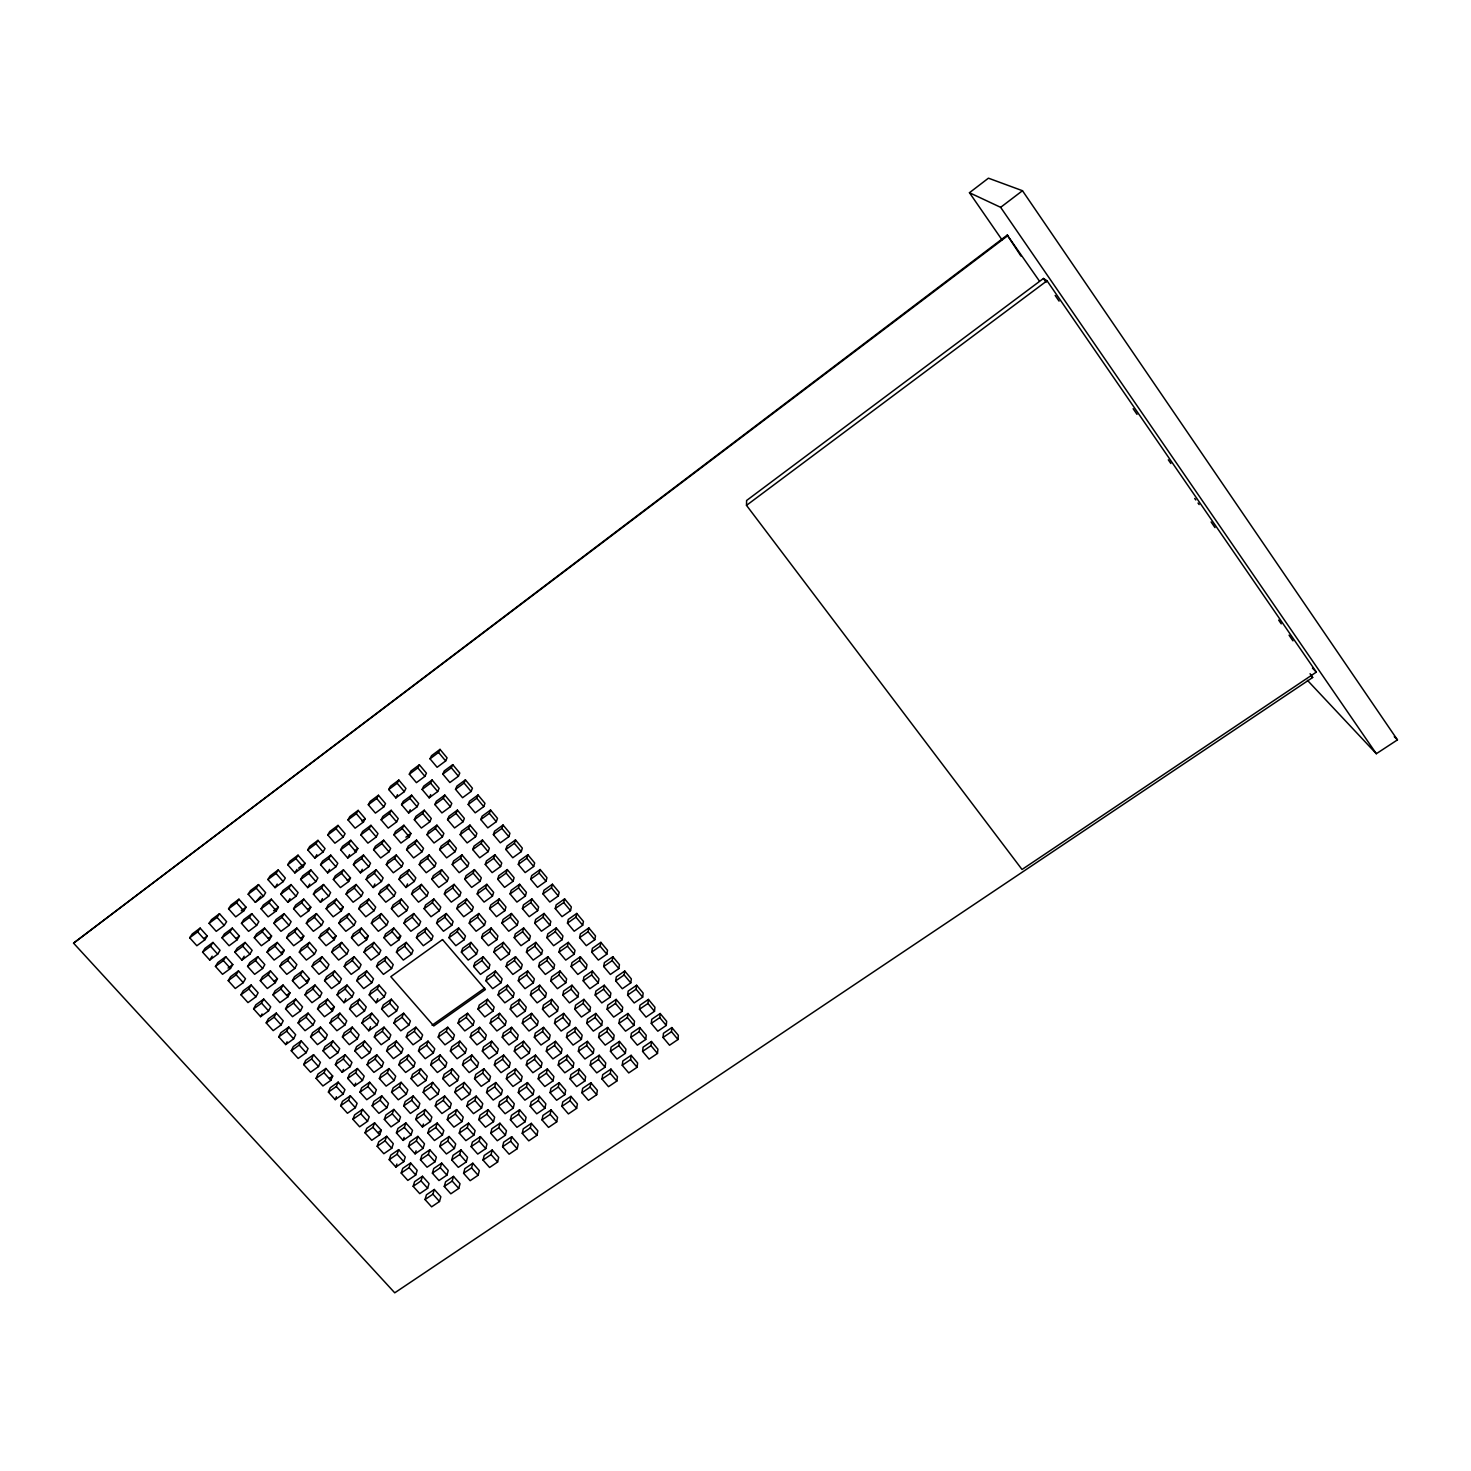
<?xml version="1.0" encoding="UTF-8"?>
<svg xmlns="http://www.w3.org/2000/svg" width="1471" height="1471" viewBox="0 0 1471 1471"><rect width="100%" height="100%" fill="white"/><g stroke="black" fill="none" stroke-linecap="round" stroke-linejoin="round"><path stroke-width="1.5" d="M746.496 505.362L746.606 500.489L1043.472 278.46L1047.039 280.777L1316.343 672.1L1022.032 869.49L746.496 505.362L1047.039 280.777M677.984 1039.501L678.333 1035.308L671.861 1027.567L663.458 1033.286L663.053 1037.46L669.544 1045.237L677.984 1039.501L671.493 1031.723L671.861 1027.567M666.253 1025.434L666.657 1021.315L660.166 1013.519L651.745 1019.293L651.285 1023.411L657.813 1031.208L666.253 1025.434L659.744 1017.619L660.166 1013.519M657.482 1053.42L657.905 1049.191L651.451 1041.486L643.084 1047.187L642.588 1051.397L649.079 1059.12L657.482 1053.42L650.991 1045.679L651.451 1041.486M654.485 1011.313L654.944 1007.249L648.417 999.416L639.995 1005.208L639.48 1009.29L646.026 1017.123L654.485 1011.313L647.939 1003.479L648.417 999.416M645.751 1039.445L646.229 1035.253L639.738 1027.512L631.372 1033.249L630.82 1037.423L637.348 1045.182L645.751 1039.445L639.223 1031.667L639.738 1027.512M637.09 1067.266L637.605 1062.981L631.133 1055.314L622.821 1060.977L622.233 1065.261L628.742 1072.947L637.09 1067.266L630.581 1059.58L631.133 1055.314M642.662 997.136L643.158 993.109L636.612 985.257L628.191 991.086L627.621 995.095L634.185 1002.965L642.662 997.136L636.079 989.248L636.612 985.257M633.946 1025.397L634.497 1021.26L627.97 1013.482L619.604 1019.238L618.997 1023.375L625.543 1031.153L633.946 1025.397L627.4 1017.583L627.97 1013.482M625.34 1053.365L625.91 1049.136L619.42 1041.431L611.09 1047.113L610.447 1051.342L616.993 1059.065L625.34 1053.365L618.813 1045.624L619.42 1041.431M630.765 982.885L631.335 978.914L624.752 971.025L616.312 976.873L615.687 980.844L622.307 988.751L630.765 982.885L624.164 974.96L624.752 971.025M616.827 1081.038L617.434 1076.717L610.943 1069.086L602.687 1074.713L602.007 1079.034L608.516 1086.683L616.827 1081.038L610.318 1073.389L610.943 1069.086M622.104 1011.294L622.711 1007.212L616.147 999.397L607.762 1005.189L607.118 1009.253L613.701 1017.086L622.104 1011.294L615.522 1003.443L616.147 999.397M613.536 1039.39L614.161 1035.216L607.633 1027.475L599.304 1033.194L598.623 1037.368L605.188 1045.127L613.536 1039.39L606.971 1031.612L607.633 1027.475M605.059 1067.21L605.721 1062.926L599.212 1055.259L590.937 1060.922L590.22 1065.188L596.748 1072.874L605.059 1067.21L598.513 1059.506L599.212 1055.259M618.831 968.58L619.438 964.663L612.837 956.72L604.397 962.604L603.717 966.521L610.355 974.464L618.831 968.58L612.193 960.618L612.837 956.72M596.674 1094.737L597.355 1090.36L590.882 1082.766L582.663 1088.356L581.891 1092.732L588.418 1100.345L596.674 1094.737L590.147 1087.106L590.882 1082.766M610.208 997.117L610.87 993.09L604.268 985.239L595.884 991.049L595.185 995.076L601.786 1002.928L610.208 997.117L603.588 989.229L604.268 985.239M601.694 1025.361L602.375 1021.223L595.81 1013.445L587.481 1019.201L586.727 1023.32L593.328 1031.116L601.694 1025.361L595.093 1017.546L595.81 1013.445M593.254 1053.31L593.953 1049.08L587.425 1041.376L579.151 1047.058L578.36 1051.287L584.943 1058.991L593.254 1053.31L586.672 1045.568L587.425 1041.376M584.888 1080.964L585.642 1076.643L579.133 1069.012L570.895 1074.639L570.086 1078.96L576.632 1086.591L584.888 1080.964L578.342 1073.315L579.133 1069.012M606.843 954.183L607.505 950.321L600.867 942.359L592.427 948.28L591.691 952.123L598.348 960.103L606.843 954.183L600.168 946.202L600.867 942.359M576.632 1108.343L577.404 1103.912L570.913 1096.355L562.749 1101.926L561.904 1106.357L568.413 1113.915L576.632 1108.343L570.104 1100.768L570.913 1096.355M598.256 982.867L598.954 978.895L592.353 971.007L583.95 976.854L583.196 980.826L589.834 988.733L598.256 982.867L591.618 974.96L592.353 971.007M589.779 1011.257L590.515 1007.175L583.913 999.361L575.584 1005.153L574.775 1009.216L581.413 1017.049L589.779 1011.257L583.16 1003.406L583.913 999.361M581.376 1039.335L582.148 1035.161L575.584 1027.42L567.291 1033.157L566.464 1037.312L573.065 1045.072L581.376 1039.335L574.775 1031.576L575.584 1027.42M573.065 1067.137L573.874 1062.853L567.328 1055.203L559.09 1060.848L558.226 1065.133L564.809 1072.8L573.065 1067.137L566.5 1059.451L567.328 1055.203M594.78 939.748L595.498 935.942L588.841 927.925L580.383 933.883L579.592 937.671L586.304 945.688L594.78 939.748L588.087 931.713L588.841 927.925M564.846 1094.645L565.673 1090.268L559.164 1082.674L550.981 1088.283L550.08 1092.659L556.626 1100.253L564.846 1094.645L558.3 1087.032L559.164 1082.674M556.7 1121.877L557.564 1117.408L551.073 1109.888L542.946 1115.423L542.008 1119.891L548.536 1127.411L556.7 1121.877L550.172 1114.338L551.073 1109.888M586.249 968.562L587.003 964.645L580.365 956.72L571.962 962.604L571.134 966.502L577.827 974.446L586.249 968.562L579.574 960.6L580.365 956.72M577.809 997.081L578.599 993.072L571.98 985.221L563.632 991.031L562.786 995.04L569.442 1002.909L577.809 997.081L571.153 989.211L571.98 985.221M569.461 1025.305L570.288 1021.187L563.687 1013.409L555.394 1019.164L554.512 1023.283L561.131 1031.061L569.461 1025.305L562.823 1017.509L563.687 1013.409M561.187 1053.236L562.051 1049.007L555.468 1041.321L547.23 1047.003L546.311 1051.232L552.912 1058.936L561.187 1053.236L554.585 1045.513L555.468 1041.321M553.004 1080.891L553.887 1076.57L547.341 1068.939L539.158 1074.565L538.202 1078.887L544.785 1086.517L553.004 1080.891L546.421 1073.242L547.341 1068.939M582.681 925.222L583.454 921.471L576.761 913.436L568.302 919.412L567.457 923.144L574.186 931.217L582.681 925.222L575.933 917.15L576.761 913.436M544.914 1108.251L545.833 1103.82L539.305 1096.281L531.16 1101.853L530.185 1106.266L536.75 1113.823L544.914 1108.251L538.349 1100.676L539.305 1096.281M574.186 954.183L574.996 950.34L568.321 942.378L559.918 948.28L559.035 952.123L565.747 960.103L574.186 954.183L567.475 946.202L568.321 942.378M536.897 1135.336L537.834 1130.813L531.325 1123.348L523.253 1128.845L522.242 1133.35L528.769 1140.852L536.897 1135.336L530.351 1127.834L531.325 1123.348M565.783 982.849L566.629 978.877L559.991 971.007L551.643 976.854L550.724 980.808L557.417 988.696L565.783 982.849L559.109 974.942L559.991 971.007M557.472 1011.221L558.355 1007.139L551.735 999.342L543.443 1005.116L542.486 1009.18L549.161 1016.994L557.472 1011.221L550.816 1003.387L551.735 999.342M549.253 1039.28L550.172 1035.106L543.553 1027.383L535.315 1033.102L534.341 1037.257L540.979 1045.017L549.253 1039.28L542.615 1031.52L543.553 1027.383M541.107 1067.063L542.064 1062.798L535.481 1055.13L527.28 1060.793L526.287 1065.059L532.888 1072.727L541.107 1067.063L534.506 1059.377L535.481 1055.13M533.054 1094.571L534.028 1090.195L527.464 1082.601L519.337 1088.209L518.307 1092.567L524.89 1100.161L533.054 1094.571L526.471 1086.959L527.464 1082.601M525.092 1121.785L526.085 1117.316L519.557 1109.796L511.467 1115.331L510.4 1119.799L516.965 1127.319L525.092 1121.785L518.528 1114.246L519.557 1109.796M570.509 910.641L571.336 906.945L564.607 898.873L556.148 904.886L555.247 908.563L562.014 916.654L570.509 910.641L563.742 902.532L564.607 898.873M517.185 1148.722L518.215 1144.162L511.706 1136.715L503.67 1142.195L502.586 1146.755L509.113 1154.202L517.185 1148.722L510.658 1141.257L511.706 1136.715M562.069 939.748L562.933 935.942L556.222 927.944L547.819 933.883L546.881 937.689L553.629 945.706L562.069 939.748L555.321 931.713L556.222 927.944M553.721 968.562L554.622 964.645L547.929 956.72L539.581 962.604L538.607 966.502L545.336 974.427L553.721 968.562L546.991 960.6L547.929 956.72M545.447 997.062L546.385 993.035L539.728 985.202L531.417 991.013L530.424 995.021L537.117 1002.873L545.447 997.062L538.754 989.192L539.728 985.202M537.264 1025.269L538.239 1021.15L531.601 1013.372L523.345 1019.127L522.315 1023.246L528.99 1031.024L537.264 1025.269L530.59 1017.472L531.601 1013.372M529.174 1053.181L530.167 1048.952L523.547 1041.266L515.365 1046.947L514.298 1051.177L520.936 1058.881L529.174 1053.181L522.518 1045.458L523.547 1041.266M513.232 1108.159L514.28 1103.746L507.716 1096.189L499.625 1101.761L498.504 1106.174L505.105 1113.731L513.232 1108.159L506.631 1100.584L507.716 1096.189M521.157 1080.817L522.187 1076.496L515.586 1068.865L507.458 1074.492L506.355 1078.813L512.974 1086.444L521.157 1080.817L514.537 1073.168L515.586 1068.865M505.38 1135.226L506.465 1130.721L499.919 1123.237L491.884 1128.753L490.726 1133.258L497.308 1140.742L505.38 1135.226L498.798 1127.724L499.919 1123.237M497.603 1162.016L498.706 1157.42L492.197 1150.009L484.198 1155.452L483.021 1160.067L489.586 1167.478L497.603 1162.016L491.057 1154.588L492.197 1150.009M558.281 895.986L559.182 892.345L552.416 884.236L543.957 890.286L542.983 893.908L549.786 902.036L558.281 895.986L551.496 887.84L552.416 884.236M549.897 925.241L550.816 921.49L544.068 913.454L535.665 919.43L534.672 923.163L541.438 931.217L549.897 925.241L543.112 917.169L544.068 913.454M541.585 954.183L542.542 950.34L535.83 942.378L527.464 948.28L526.434 952.123L533.182 960.103L541.585 954.183L534.837 946.202L535.83 942.378M525.221 1011.184L526.25 1007.12L519.576 999.305L511.32 1005.098L510.235 1009.143L516.946 1016.957L525.221 1011.184L518.528 1003.351L519.576 999.305M533.348 982.83L534.341 978.877L527.666 970.989L519.355 976.836L518.307 980.789L525.018 988.677L533.348 982.83L526.636 974.924L527.666 970.989M509.205 1066.99L510.272 1062.724L503.67 1055.075L495.525 1060.72L494.366 1064.986L501.023 1072.653L509.205 1066.99L502.549 1059.322L503.67 1055.075M517.167 1039.225L518.215 1035.069L511.577 1027.328L503.376 1033.047L502.255 1037.22L508.929 1044.962L517.167 1039.225L510.492 1031.484L511.577 1027.328M493.502 1121.674L494.642 1117.206L488.078 1109.704L480.024 1115.239L478.829 1119.688L485.43 1127.209L493.502 1121.674L486.901 1114.154L488.078 1109.704M501.317 1094.479L502.42 1090.103L495.819 1082.527L487.728 1088.117L486.552 1092.493L493.19 1100.069L501.317 1094.479L494.679 1086.867L495.819 1082.527M478.13 1175.255L479.307 1170.603L472.798 1163.23L464.854 1168.654L463.586 1173.306L470.15 1180.68L478.13 1175.255L471.566 1167.864L472.798 1163.23M485.779 1148.594L486.938 1144.052L480.392 1136.605L472.393 1142.084L471.161 1146.626L477.744 1154.073L485.779 1148.594L479.197 1141.147L480.392 1136.605M529.395 939.767L530.406 935.961L523.658 927.962L515.31 933.901L514.225 937.689L520.991 945.706L529.395 939.767L522.61 931.731L523.658 927.962M537.65 910.659L538.643 906.982L531.877 898.91L523.455 904.904L522.407 908.582L529.211 916.672L537.65 910.659L530.847 902.569L531.877 898.91M545.998 881.258L546.955 877.691L540.17 869.526L531.693 875.613L530.682 879.18L537.503 887.344L545.998 881.258L539.177 873.075L540.17 869.526M505.105 1025.213L506.226 1021.095L499.552 1013.335L491.351 1019.09L490.174 1023.191L496.885 1030.969L505.105 1025.213L498.412 1017.436L499.552 1013.335M513.122 997.025L514.206 993.017L507.495 985.184L499.239 990.994L498.099 994.984L504.829 1002.836L513.122 997.025L506.392 989.156L507.495 985.184M521.212 968.543L522.26 964.627L515.53 956.72L507.238 962.586L506.116 966.502L512.864 974.427L521.212 968.543L514.464 960.6L515.53 956.72M466.289 1161.906L467.539 1157.291L460.975 1149.899L453.031 1155.342L451.726 1159.939L458.308 1167.349L466.289 1161.906L459.706 1154.478L460.975 1149.899M473.883 1135.116L475.115 1130.611L468.532 1123.145L460.533 1128.643L459.246 1133.148L465.866 1140.632L473.883 1135.116L467.282 1127.632L468.532 1123.145M481.569 1108.068L482.764 1103.655L476.163 1096.116L468.127 1101.669L466.859 1106.082L473.497 1113.639L481.569 1108.068L474.949 1100.492L476.163 1096.116M489.347 1080.744L490.505 1076.423L483.885 1068.81L475.777 1074.418L474.545 1078.739L481.219 1086.352L489.347 1080.744L482.69 1073.095L483.885 1068.81M497.18 1053.126L498.32 1048.897L491.682 1041.211L483.518 1046.892L482.323 1051.103L488.997 1058.807L497.18 1053.126L490.505 1045.403L491.682 1041.211M458.75 1188.421L460.018 1183.714L453.491 1176.395L445.603 1181.783L444.26 1186.453L450.825 1193.808L458.75 1188.421L452.204 1181.066L453.491 1176.395M446.908 1175.127L448.232 1170.475L441.668 1163.12L433.761 1168.526L432.382 1173.178L438.965 1180.533L446.908 1175.127L440.325 1167.735L441.668 1163.12M439.498 1201.494L440.84 1196.75L434.313 1189.469L426.443 1194.82L425.045 1199.545L431.61 1206.845L439.498 1201.494L432.934 1194.176L434.313 1189.469M533.66 866.474L534.672 862.962L527.85 854.761L519.373 860.866L518.307 864.378L525.165 872.579L533.66 866.474L526.802 858.255L527.85 854.761M509.003 954.183L510.124 950.34L503.358 942.378L495.047 948.28L493.888 952.123L500.673 960.103L509.003 954.183L502.236 946.202L503.358 942.378M517.148 925.259L518.215 921.508L511.448 913.491L503.082 919.449L501.942 923.181L508.745 931.235L517.148 925.259L510.327 917.205L511.448 913.491M525.368 896.023L526.397 892.382L519.594 884.273L511.191 890.323L510.069 893.945L516.909 902.072L525.368 896.023L518.528 887.877L519.594 884.273M477.321 1066.935L478.535 1062.669L471.878 1055.02L463.788 1060.665L462.501 1064.93L469.175 1072.58L477.321 1066.935L470.628 1059.249L471.878 1055.02M485.117 1039.188L486.313 1035.014L479.638 1027.291L471.474 1033.01L470.224 1037.165L476.935 1044.906L485.117 1039.188L478.406 1031.428L479.638 1027.291M493.006 1011.147L494.164 1007.083L487.453 999.287L479.252 1005.061L478.02 1009.106L484.768 1016.921L493.006 1011.147L486.257 1003.314L487.453 999.287M500.967 982.812L502.107 978.859L495.378 970.989L487.122 976.818L485.908 980.771L492.675 988.659L500.967 982.812L494.201 974.905L495.378 970.989M454.392 1148.483L455.697 1143.923L449.115 1136.495L441.153 1141.974L439.792 1146.516L446.412 1153.963L454.392 1148.483L447.772 1141.036L449.115 1136.495M461.949 1121.582L463.236 1117.114L456.635 1109.612L448.618 1115.147L447.276 1119.596L453.914 1127.117L461.949 1121.582L455.33 1114.043L456.635 1109.612M469.598 1094.387L470.849 1090.029L464.211 1082.454L456.157 1088.044L454.852 1092.401L461.508 1099.995L469.598 1094.387L462.942 1086.793L464.211 1082.454M427.638 1188.274L429.036 1183.585L422.471 1176.267L414.62 1181.636L413.149 1186.325L419.75 1193.661L427.638 1188.274L421.037 1180.919L422.471 1176.267M449.961 1107.976L451.303 1103.563L444.665 1096.024L436.648 1101.577L435.269 1105.99L441.925 1113.529L449.961 1107.976L443.304 1100.418L444.665 1096.024M442.44 1135.005L443.801 1130.5L437.2 1123.035L429.238 1128.533L427.822 1133.038L434.46 1140.521L442.44 1135.005L435.802 1127.522L437.2 1123.035M435.011 1161.777L436.391 1157.181L429.789 1149.789L421.883 1155.231L420.449 1159.81L427.068 1167.22L435.011 1161.777L428.392 1154.367L429.789 1149.789M473 1025.177L474.25 1021.058L467.539 1013.298L459.375 1019.054L458.069 1023.154L464.799 1030.932L473 1025.177L466.252 1017.399L467.539 1013.298M465.241 1053.071L466.509 1048.841L459.835 1041.155L451.726 1046.837L450.383 1051.048L457.095 1058.752L465.241 1053.071L458.529 1045.348L459.835 1041.155M457.573 1080.652L458.878 1076.349L452.204 1068.737L444.15 1074.345L442.789 1078.666L449.482 1086.278L457.573 1080.652L450.88 1073.021L452.204 1068.737M488.758 968.543L489.935 964.627L483.187 956.72L474.931 962.586L473.662 966.484L480.465 974.409L488.758 968.543L481.955 960.6L483.187 956.72M504.847 910.696L505.969 907L499.165 898.928L490.799 904.941L489.586 908.618L496.444 916.69L504.847 910.696L498.007 902.587L499.165 898.928M496.757 939.767L497.915 935.961L491.13 927.98L482.819 933.92L481.587 937.707L488.409 945.706L496.757 939.767L489.935 931.75L491.13 927.98M513.011 881.313L514.115 877.727L507.274 869.582L498.853 875.65L497.694 879.217L504.553 887.381L513.011 881.313L506.153 873.13L507.274 869.582M521.267 851.617L522.334 848.16L515.475 839.923L506.999 846.064L505.859 849.503L512.754 857.758L521.267 851.617L514.372 843.343L515.475 839.923M415.723 1174.998L417.176 1170.346L410.593 1162.991L402.723 1168.397L401.197 1173.049L407.835 1180.404L415.723 1174.998L409.103 1167.606L410.593 1162.991M430.451 1121.472L431.867 1117.022L425.211 1109.52L417.249 1115.055L415.778 1119.505L422.453 1127.007L430.451 1121.472L423.777 1113.952L425.211 1109.52M423.041 1148.373L424.494 1143.813L417.874 1136.384L409.949 1141.864L408.46 1146.405L415.098 1153.852L423.041 1148.373L416.403 1140.926L417.874 1136.384M437.917 1094.314L439.314 1089.956L432.639 1082.38L424.641 1087.97L423.188 1092.328L429.881 1099.903L437.917 1094.314L431.224 1086.72L432.639 1082.38M453.105 1039.133L454.447 1034.959L447.736 1027.254L439.608 1032.955L438.211 1037.11L444.959 1044.851L453.105 1039.133L446.357 1031.392L447.736 1027.254M445.474 1066.861L446.835 1062.595L440.142 1054.946L432.088 1060.609L430.654 1064.857L437.383 1072.506L445.474 1066.861L438.763 1059.194L440.142 1054.946M415.098 1153.852L416.091 1150.8M422.453 1127.007L423.427 1124.028M476.475 954.183L477.726 950.34L470.941 942.396L462.685 948.28L461.361 952.123L468.183 960.085L476.475 954.183L469.654 946.202L470.941 942.396M484.437 925.277L485.651 921.526L478.847 913.509L470.518 919.467L469.231 923.2L476.089 931.253L484.437 925.277L477.597 917.224L478.847 913.509M492.472 896.06L493.668 892.419L486.827 884.328L478.461 890.36L477.192 893.982L484.069 902.091L492.472 896.06L485.614 887.914L486.827 884.328M411.034 1134.913L412.524 1130.408L405.886 1122.943L397.961 1128.441L396.416 1132.927L403.091 1140.411L411.034 1134.913L404.36 1127.411L405.886 1122.943M500.6 866.529L501.758 863.017L494.9 854.816L486.478 860.921L485.246 864.433L492.141 872.634L500.6 866.529L493.704 858.31L494.9 854.816M403.753 1161.649L405.279 1157.052L398.659 1149.678L390.79 1155.103L389.208 1159.7L395.864 1167.091L403.753 1161.649L397.115 1154.239L398.659 1149.678M418.389 1107.884L419.86 1103.471L413.186 1095.95L405.224 1101.503L403.698 1105.898L410.409 1113.437L418.389 1107.884L411.696 1100.326L413.186 1095.95M508.819 836.686L509.941 833.285L503.045 825.01L494.569 831.189L493.373 834.572L500.305 842.846L508.819 836.686L501.887 828.375L503.045 825.01M425.836 1080.578L427.27 1076.276L420.577 1068.663L412.56 1074.29L411.053 1078.592L417.782 1086.205L425.836 1080.578L419.106 1072.947L420.577 1068.663M433.338 1052.997L434.754 1048.786L428.024 1041.119L419.971 1046.782L418.481 1050.993L425.248 1058.679L433.338 1052.997L426.59 1045.293L428.024 1041.119M395.864 1167.091L396.894 1164.021M403.091 1140.411L404.102 1137.396M391.746 1148.263L393.309 1143.703L386.671 1136.292L378.783 1141.753L377.164 1146.295L383.839 1153.724L391.746 1148.263L385.053 1140.816L386.671 1136.292M464.156 939.767L465.461 935.979L458.639 927.999L450.365 933.92L449.004 937.707L455.845 945.706L464.156 939.767L457.297 931.75L458.639 927.999M398.972 1121.38L400.517 1116.93L393.842 1109.428L385.935 1114.963L384.317 1119.394L391.029 1126.915L398.972 1121.38L392.279 1113.86L393.842 1109.428M472.062 910.714L473.349 907.037L466.491 898.965L458.18 904.959L456.819 908.637L463.714 916.727L472.062 910.714L465.185 902.624L466.491 898.965M406.29 1094.222L407.816 1089.864L401.105 1082.307L393.143 1087.878L391.562 1092.236L398.292 1099.812L406.29 1094.222L399.56 1086.628L401.105 1082.307M413.682 1066.788L415.171 1062.54L408.442 1054.891L400.425 1060.536L398.862 1064.783L405.628 1072.451L413.682 1066.788L406.915 1059.12L408.442 1054.891M480.061 881.35L481.311 877.782L474.434 869.637L466.05 875.705L464.744 879.272L471.639 887.418L480.061 881.35L473.147 873.167L474.434 869.637M488.133 851.672L489.365 848.215L482.451 839.996L474.03 846.119L472.743 849.576L479.675 857.814L488.133 851.672L481.201 843.416L482.451 839.996M421.147 1039.078L422.618 1034.922L415.852 1027.199L407.798 1032.918L406.253 1037.055L413.038 1044.796L421.147 1039.078L414.362 1031.336L415.852 1027.199M496.297 821.682L497.492 818.336L490.56 810.025L482.083 816.24L480.815 819.568L487.784 827.879L496.297 821.682L489.347 813.334L490.56 810.025M379.665 1134.803L381.302 1130.298L374.609 1122.851L366.739 1128.331L365.047 1132.835L371.758 1140.301L379.665 1134.803L372.954 1127.319L374.609 1122.851M386.855 1107.792L388.473 1103.379L381.761 1095.858L373.836 1101.411L372.163 1105.806L378.911 1113.345L386.855 1107.792L380.125 1100.234L381.761 1095.858M394.136 1080.505L395.699 1076.202L388.969 1068.59L381.007 1074.216L379.353 1078.519L386.119 1086.131L394.136 1080.505L387.369 1072.874L388.969 1068.59M451.781 925.296L453.142 921.545L446.283 913.528L438.009 919.485L436.574 923.218L443.47 931.253L451.781 925.296L444.886 917.242L446.283 913.528M401.473 1052.942L403.017 1048.731L396.269 1041.063L388.252 1046.727L386.616 1050.938L393.419 1058.624L401.473 1052.942L394.688 1045.237L396.269 1041.063M459.632 896.096L460.975 892.456L454.098 884.365L445.768 890.396L444.352 894.019L451.266 902.128L459.632 896.096L452.719 887.951L454.098 884.365M408.883 1025.085L410.409 1020.984L403.624 1013.225L395.552 1018.962L393.971 1023.062L400.774 1030.84L408.883 1025.085L402.079 1017.307L403.624 1013.225M467.576 866.584L468.9 863.072L461.986 854.89L453.601 860.976L452.222 864.488L459.173 872.689L467.576 866.584L460.644 858.365L461.986 854.89M367.548 1121.288L369.221 1116.82L362.51 1109.336L354.64 1114.853L352.893 1119.302L359.641 1126.804L367.548 1121.288L360.8 1113.768L362.51 1109.336M475.611 836.742L476.898 833.358L469.966 825.084L461.526 831.262L460.166 834.645L467.134 842.92L475.611 836.742L468.642 828.449L469.966 825.084M483.738 806.604L484.97 803.331L478.02 794.984L469.525 801.217L468.201 804.472L475.207 812.838L483.738 806.604L476.733 798.22L478.02 794.984M374.7 1094.148L376.355 1089.79L369.607 1082.233L361.682 1087.805L359.972 1092.162L366.739 1099.72L374.7 1094.148L367.934 1086.554L369.607 1082.233M431.591 939.785L433.044 935.979L426.185 928.017L417.966 933.938L416.44 937.726L423.335 945.706L431.591 939.785L424.714 931.768L426.185 928.017M381.908 1066.732L383.545 1062.467L376.778 1054.836L368.816 1060.481L367.106 1064.728L373.91 1072.377L381.908 1066.732L375.123 1059.065L376.778 1054.836M389.208 1039.022L390.808 1034.867L384.023 1027.163L376.006 1032.863L374.333 1037.018L381.154 1044.741L389.208 1039.022L382.386 1031.281L384.023 1027.163M439.333 910.751L440.767 907.055L433.871 899.002L425.597 904.996L424.108 908.673L431.021 916.746L439.333 910.751L432.419 902.661L433.871 899.002M396.582 1011.037L398.163 1006.973L391.341 999.195L383.269 1004.969L381.614 1009.014L388.473 1016.81L396.582 1011.037L389.723 1003.222L391.341 999.195M447.147 881.405L448.545 877.819L441.631 869.692L433.301 875.741L431.83 879.309L438.781 887.454L447.147 881.405L440.197 873.222L441.631 869.692M355.357 1107.7L357.104 1103.305L350.355 1095.766L342.486 1101.319L340.684 1105.714L347.45 1113.253L355.357 1107.7L348.59 1100.143L350.355 1095.766M455.054 851.727L456.415 848.289L449.482 840.07L441.098 846.193L439.645 849.631L446.632 857.869L455.054 851.727L448.067 843.49L449.482 840.07M362.473 1080.431L364.183 1076.128L357.416 1068.534L349.491 1074.143L347.708 1078.445L354.511 1086.039L362.473 1080.431L355.669 1072.8L357.416 1068.534M411.549 954.183L413.075 950.34L406.217 942.396L398.034 948.299L396.435 952.142L403.33 960.085L411.549 954.183L404.654 946.221L406.217 942.396M369.644 1052.887L371.336 1048.676L364.532 1041.008L356.552 1046.672L354.805 1050.882L361.627 1058.55L369.644 1052.887L362.822 1045.182L364.532 1041.008M463.034 821.756L464.376 818.428L457.407 810.116L448.968 816.313L447.552 819.641L454.557 827.952L463.034 821.756L456.028 813.426L457.407 810.116M419.143 925.314L420.669 921.563L413.774 913.546L405.536 919.522L403.955 923.236L410.887 931.272L419.143 925.314L412.229 917.26L413.774 913.546M354.511 1086.039L355.669 1083.152M376.889 1025.048L378.562 1020.948L371.74 1013.188L363.705 1018.925L361.976 1023.025L368.816 1030.785L376.889 1025.048L370.03 1017.27L371.74 1013.188M471.088 791.453L472.412 788.235L465.406 779.851L456.911 786.121L455.532 789.32L462.556 797.723L471.088 791.453L464.064 783.032L465.406 779.851M426.829 896.133L428.318 892.492L421.405 884.402L413.112 890.433L411.567 894.037L418.518 902.164L426.829 896.133L419.879 888.006L421.405 884.402M343.129 1094.056L344.931 1089.698L338.146 1082.141L330.276 1087.731L328.401 1092.07L335.204 1099.646L343.129 1094.056L336.326 1086.481L338.146 1082.141M368.816 1030.785L370.527 1026.648M384.207 996.933L385.862 992.925L379.003 985.092L370.931 990.902L369.221 994.892L376.098 1002.726L384.207 996.933L377.33 989.082L379.003 985.092M350.19 1066.659L351.955 1062.393L345.152 1054.781L337.227 1060.407L335.388 1064.655L342.21 1072.304L350.19 1066.659L343.35 1059.01L345.152 1054.781M391.599 968.506L393.235 964.608L386.358 956.702L378.231 962.567L376.539 966.465L383.435 974.372L391.599 968.506L384.703 960.581L386.358 956.702M434.607 866.64L436.06 863.128L429.109 854.945L420.78 861.031L419.253 864.543L426.222 872.726L434.607 866.64L427.62 858.42L429.109 854.945M335.204 1099.646L336.436 1096.722M376.098 1002.726L377.771 998.699M342.21 1072.304L343.423 1069.454M357.306 1038.967L359.053 1034.812L352.231 1027.107L344.251 1032.807L342.43 1036.963L349.289 1044.686L357.306 1038.967L350.447 1031.245L352.231 1027.107M399.082 939.785L400.682 935.997L393.787 928.017L385.604 933.956L383.931 937.726L390.863 945.724L399.082 939.785L392.15 931.787L393.787 928.017M442.44 836.815L443.874 833.432L436.905 825.176L428.521 831.336L427.013 834.719L434.019 842.993L442.44 836.815L435.453 828.522L436.905 825.176M364.514 1011L366.242 1006.955L359.384 999.177L351.348 1004.932L349.565 1008.977L356.442 1016.774L364.514 1011L357.618 1003.204L359.384 999.177M450.383 806.696L451.781 803.423L444.794 795.076L436.335 801.309L434.864 804.563L441.907 812.93L450.383 806.696L443.359 798.312L444.794 795.076M406.64 910.77L408.203 907.092L401.289 899.038L393.051 905.033L391.415 908.692L398.365 916.764L406.64 910.77L399.689 902.679L401.289 899.038M330.846 1080.358L332.685 1076.055L325.9 1068.461L317.993 1074.069L316.081 1078.372L322.921 1085.966L330.846 1080.358L324.006 1072.745L325.9 1068.461M371.777 982.738L373.487 978.785L366.61 970.934L358.538 976.762L356.754 980.697L363.668 988.567L371.777 982.738L364.882 974.85L366.61 970.934M414.27 881.442L415.815 877.874L408.864 869.729L400.59 875.797L398.972 879.345L405.959 887.509L414.27 881.442L407.283 873.278L408.864 869.729M337.852 1052.831L339.672 1048.621L332.851 1040.953L324.907 1046.617L323.013 1050.809L329.872 1058.495L337.852 1052.831L330.993 1045.127L332.851 1040.953M458.4 776.228L459.779 773.084L452.755 764.663L444.242 770.951L442.808 774.095L449.869 782.535L458.4 776.228L451.34 767.77L452.755 764.663M379.132 954.183L380.824 950.34L373.91 942.415L365.783 948.299L364.036 952.142L370.968 960.085L379.132 954.183L372.2 946.221L373.91 942.415M405.959 887.509L407.541 883.906M421.993 851.801L423.519 848.344L416.532 840.125L408.184 846.248L406.603 849.705L413.608 857.924L421.993 851.801L414.987 843.545L416.532 840.125M344.931 1025.011L346.733 1020.892L339.875 1013.17L331.894 1018.888L330.019 1022.989L336.896 1030.73L344.931 1025.011L338.036 1017.233L339.875 1013.17M386.56 925.333L388.215 921.582L381.283 913.583L373.101 919.54L371.372 923.255L378.341 931.29L386.56 925.333L379.61 917.279L381.283 913.583M429.789 821.829L431.279 818.501L424.273 810.208L415.888 816.405L414.326 819.733L421.368 828.044L429.789 821.829L422.747 813.5L424.273 810.208M352.084 996.897L353.867 992.888L346.991 985.074L338.937 990.866L337.098 994.874L344.012 1002.689L352.084 996.897L345.17 989.045L346.991 985.074M318.49 1066.585L320.402 1062.338L313.58 1054.707L305.674 1060.352L303.706 1064.599L310.565 1072.23L318.49 1066.585L311.631 1058.936L313.58 1054.707M394.063 896.152L395.699 892.529L388.749 884.439L380.511 890.47L378.801 894.074L385.788 902.183L394.063 896.152L387.075 888.043L388.749 884.439M359.31 968.488L361.075 964.608L354.162 956.702L346.071 962.567L344.232 966.447L351.183 974.354L359.31 968.488L352.36 960.581L354.162 956.702M344.012 1002.689L345.832 998.662M437.678 791.545L439.13 788.346L432.106 779.961L423.666 786.231L422.122 789.431L429.183 797.834L437.678 791.545L430.617 783.142L432.106 779.961M325.459 1038.931L327.334 1034.775L320.476 1027.071L312.532 1032.771L310.583 1036.908L317.479 1044.631L325.459 1038.931L318.563 1031.189L320.476 1027.071M401.657 866.676L403.256 863.183L396.287 855L387.995 861.087L386.321 864.599L393.327 872.781L401.657 866.676L394.633 858.476L396.287 855M366.61 939.804L368.338 936.016L361.406 928.036L353.279 933.956L351.459 937.744L358.428 945.724L366.61 939.804L359.641 931.805L361.406 928.036M332.483 1010.963L334.358 1006.918L327.463 999.14L319.483 1004.895L317.534 1008.941L324.466 1016.737L332.483 1010.963L325.569 1003.167L327.463 999.14M445.639 760.948L447.074 757.859L440.013 749.383L431.518 755.726L430.01 758.797L437.108 767.292L445.639 760.948L438.56 752.435L440.013 749.383M429.183 797.834L430.69 794.597M409.324 836.889L410.905 833.505L403.9 825.249L395.552 831.409L393.897 834.793L400.939 843.067L409.324 836.889L402.282 828.614L403.9 825.249M339.58 982.72L341.437 978.785L334.524 970.934L326.47 976.744L324.558 980.679L331.508 988.549L339.58 982.72L332.648 974.85L334.524 970.934M373.983 910.788L375.693 907.111L368.743 899.075L360.542 905.051L358.759 908.729L365.764 916.782L373.983 910.788L366.996 902.716L368.743 899.075M306.097 1052.758L308.064 1048.566L301.206 1040.898L293.299 1046.561L291.258 1050.754L298.172 1058.44L306.097 1052.758L299.201 1045.072L301.206 1040.898M417.084 806.788L418.628 803.515L411.586 795.167L403.183 801.401L401.565 804.655L408.644 813.022L417.084 806.788L410.004 798.404L411.586 795.167M313.01 1024.956L314.959 1020.856L308.064 1013.133L300.121 1018.851L298.098 1022.952L305.03 1030.693L313.01 1024.956L306.078 1017.197L308.064 1013.133M346.77 954.183L348.59 950.34L341.658 942.415L333.549 948.299L331.674 952.142L338.643 960.067L346.77 954.183L339.783 946.221L341.658 942.415M381.449 881.478L383.14 877.911L376.153 869.784L367.897 875.833L366.15 879.401L373.174 887.546L381.449 881.478L374.425 873.314L376.153 869.784M354.015 925.351L355.817 921.6L348.848 913.601L340.702 919.559L338.845 923.273L345.832 931.29L354.015 925.351L347.009 917.297L348.848 913.601M319.979 996.878L321.91 992.87L314.996 985.055L306.998 990.847L305.012 994.837L311.962 1002.67L319.979 996.878L313.029 989.027L314.996 985.055M408.644 813.022L410.225 809.712M373.174 887.546L374.884 883.961M424.917 776.339L426.443 773.194L419.364 764.773L410.924 771.061L409.324 774.206L416.422 782.646L424.917 776.339L417.819 767.88L419.364 764.773M388.988 851.856L390.642 848.418L383.637 840.198L375.344 846.321L373.597 849.76L380.658 857.979L388.988 851.856L381.927 843.619L383.637 840.198M293.63 1038.875L295.653 1034.72L288.776 1027.034L280.869 1032.716L278.773 1036.871L285.705 1044.575L293.63 1038.875L286.698 1031.153L288.776 1027.034M327.04 968.488L328.952 964.59L322.002 956.702L313.948 962.549L311.981 966.447L318.968 974.335L327.04 968.488L320.053 960.563L322.002 956.702M396.6 821.921L398.236 818.593L391.194 810.3L382.846 816.479L381.136 819.807L388.215 828.118L396.6 821.921L389.521 813.592L391.194 810.3M361.351 896.188L363.116 892.566L356.129 884.494L347.928 890.507L346.09 894.111L353.114 902.219L361.351 896.188L354.327 888.079L356.129 884.494M285.705 1044.575L287.084 1041.781M300.489 1010.945L302.511 1006.881L295.579 999.122L287.636 1004.877L285.558 1008.904L292.508 1016.7L300.489 1010.945L293.538 1003.13L295.579 999.122M334.174 939.804L336.05 936.016L329.081 928.054L320.991 933.975L319.023 937.744L326.047 945.724L334.174 939.804L327.169 931.805L329.081 928.054M368.761 866.732L370.508 863.238L363.484 855.056L355.247 861.142L353.426 864.654L360.469 872.836L368.761 866.732L361.701 858.531L363.484 855.056M404.304 791.655L405.922 788.438L398.843 780.071L390.44 786.323L388.749 789.522L395.864 797.926L404.304 791.655L397.188 783.234L398.843 780.071M307.421 982.702L309.406 978.767L302.474 970.915L294.476 976.726L292.416 980.679L299.404 988.53L307.421 982.702L300.452 974.832L302.474 970.915M341.364 910.825L343.239 907.147L336.234 899.094L328.088 905.088L326.157 908.747L333.181 916.801L341.364 910.825L334.34 902.753L336.234 899.094M360.469 872.836L362.271 869.306M281.108 1024.919L283.204 1020.819L276.272 1013.096L268.384 1018.815L266.214 1022.897L273.183 1030.638L281.108 1024.919L274.158 1017.16L276.272 1013.096M376.245 836.962L377.973 833.579L370.931 825.323L362.62 831.483L360.818 834.866L367.915 843.122L376.245 836.962L369.166 828.688L370.931 825.323M395.864 797.926L397.519 794.689M314.426 954.183L316.394 950.34L309.425 942.415L301.371 948.299L299.33 952.142L306.354 960.067L314.426 954.183L307.421 946.221L309.425 942.415M287.93 996.842L289.989 992.851L283.039 985.037L275.095 990.829L272.962 994.819L279.95 1002.634L287.93 996.842L280.943 989.008L283.039 985.037M348.645 881.534L350.484 877.966L343.46 869.839L335.259 875.889L333.347 879.437L340.426 887.583L348.645 881.534L341.585 873.369L343.46 869.839M321.505 925.351L323.455 921.637L316.449 913.62L308.358 919.577L306.336 923.292L313.378 931.308L321.505 925.351L314.481 917.334L316.449 913.62M383.802 806.88L385.512 803.607L378.433 795.259L370.085 801.493L368.302 804.747L375.418 813.095L383.802 806.88L376.705 798.514L378.433 795.259M294.807 968.47L296.866 964.59L289.879 956.702L281.88 962.549L279.766 966.429L286.771 974.335L294.807 968.47L287.801 960.563L289.879 956.702M356 851.93L357.821 848.473L350.778 840.272L342.522 846.395L340.628 849.833L347.726 858.053L356 851.93L348.921 843.692L350.778 840.272M268.549 1010.908L270.701 1006.844L263.732 999.085L255.825 1004.84L253.619 1008.885L260.606 1016.663L268.549 1010.908L261.544 1003.112L263.732 999.085M328.658 896.225L330.589 892.603L323.565 884.531L315.401 890.543L313.415 894.147L320.476 902.256L328.658 896.225L321.597 888.116L323.565 884.531M347.726 858.053L349.583 854.577M260.606 1016.663L262.059 1013.942M301.776 939.804L303.798 936.034L296.793 928.072L288.739 933.975L286.643 937.763L293.685 945.724L301.776 939.804L294.733 931.823L296.793 928.072M320.476 902.256L322.443 898.616M363.447 821.995L365.231 818.667L358.152 810.374L349.859 816.57L347.983 819.88L355.099 828.191L363.447 821.995L356.331 813.684L358.152 810.374M275.298 982.683L277.431 978.748L270.443 970.897L262.5 976.726L260.293 980.661L267.317 988.512L275.298 982.683L268.292 974.813L270.443 970.897M335.903 866.787L337.797 863.293L330.736 855.129L322.535 861.197L320.568 864.709L327.665 872.873L335.903 866.787L328.805 858.604L330.736 855.129M308.8 910.843L310.804 907.166L303.762 899.13L295.671 905.106L293.593 908.784L300.654 916.838L308.8 910.843L301.72 902.771L303.762 899.13M282.138 954.183L284.252 950.34L277.228 942.433L269.23 948.299L267.06 952.142L274.102 960.067L282.138 954.183L275.095 946.239L277.228 942.433M327.665 872.873L329.596 869.343M343.203 837.036L345.078 833.652L337.999 825.396L329.743 831.556L327.794 834.94L334.91 843.196L343.203 837.036L336.087 828.761L337.999 825.396M255.917 996.823L258.124 992.815L251.136 985.018L243.23 990.81L240.95 994.782L247.974 1002.597L255.917 996.823L248.893 988.99L251.136 985.018M315.897 881.57L317.883 878.003L310.822 869.894L302.658 875.944L300.617 879.493L307.715 887.62L315.897 881.57L308.8 873.425L310.822 869.894M289.051 925.369L291.129 921.655L284.087 913.656L276.033 919.596L273.882 923.31L280.961 931.327L289.051 925.369L281.972 917.352L284.087 913.656M262.629 968.47L264.817 964.571L257.793 956.702L249.831 962.549L247.588 966.429L254.63 974.317L262.629 968.47L255.568 960.563L257.793 956.702M307.715 887.62L309.737 884.034M323.068 851.985L325.036 848.546L317.957 840.346L309.737 846.45L307.715 849.889L314.831 858.108L323.068 851.985L315.952 843.747L317.957 840.346M269.414 939.822L271.583 936.034L264.541 928.091L256.524 933.993L254.281 937.763L261.36 945.743L269.414 939.822L262.334 931.842L264.541 928.091M296.02 896.262L298.098 892.64L291.019 884.567L282.91 890.58L280.777 894.184L287.875 902.275L296.02 896.262L288.923 888.153L291.019 884.567M243.23 982.665L245.492 978.73L238.467 970.897L230.561 976.707L228.226 980.642L235.286 988.494L243.23 982.665L236.169 974.813L238.467 970.897M314.831 858.108L316.835 854.633M287.875 902.275L289.989 898.634M303.081 866.842L305.122 863.348L298.025 855.184L289.861 861.252L287.746 864.746L294.88 872.928L303.081 866.842L295.947 858.659L298.025 855.184M249.886 954.183L252.129 950.34L245.087 942.433L237.125 948.317L234.808 952.142L241.888 960.067L249.886 954.183L242.807 946.239L245.087 942.433M276.254 910.862L278.405 907.202L271.344 899.167L263.272 905.143L261.066 908.802L268.163 916.856L276.254 910.862L269.156 902.808L271.344 899.167M294.88 872.928L296.958 869.398M241.888 960.067L244.168 956.205M230.469 968.451L232.804 964.571L225.762 956.702L217.837 962.549L215.446 966.41L222.526 974.298L230.469 968.451L223.39 960.563L225.762 956.702M256.616 925.388L258.841 921.673L251.78 913.675L243.763 919.614L241.465 923.328L248.581 931.345L256.616 925.388L249.5 917.371L251.78 913.675M283.186 881.607L285.319 878.058L278.221 869.931L270.112 875.981L267.906 879.529L275.04 887.657L283.186 881.607L276.052 873.461L278.221 869.931M275.04 887.657L277.21 884.071M237.088 939.822L239.405 936.052L232.326 928.091L224.346 934.011L221.974 937.781L229.09 945.743L237.088 939.822L229.972 931.842L232.326 928.091M263.419 896.299L265.626 892.676L258.528 884.604L250.456 890.617L248.176 894.221L255.329 902.311L263.419 896.299L256.285 888.19L258.528 884.604M255.329 902.311L260.79 896.28M243.763 910.898L246.062 907.221L238.946 899.204L230.929 905.161L228.575 908.839L235.709 916.874L243.763 910.898L236.61 902.826L238.946 899.204M217.671 954.183L220.062 950.34L212.982 942.433L205.057 948.317L202.593 952.142L209.728 960.048L217.671 954.183L210.555 946.239L212.982 942.433M209.728 960.048L212.155 956.205M224.236 925.406L226.608 921.692L219.492 913.693L211.53 919.632L209.084 923.347L216.219 931.345L224.236 925.406L217.083 917.389L219.492 913.693M204.8 939.84L207.264 936.052L200.148 928.109L192.223 934.011L189.704 937.781L196.857 945.743L204.8 939.84L197.647 931.86L200.148 928.109M1310.073 673.718L1312.665 677.487L394.743 1292.825L73.55 943.15L1007.249 235.084L1039.262 280.851M1002.027 239.865L969.463 192.719L988.438 178.175L1022.474 190.715L1397.45 739.876L1376.323 753.722L1307.462 680.356M969.463 192.719L1000.648 207.337L1022.474 190.715M73.55 943.15L1008.003 235.507M189.704 937.781L197.647 931.86M209.084 923.347L217.083 917.389M228.575 908.839L236.61 902.826M248.176 894.221L256.285 888.19M267.906 879.529L276.052 873.461M287.746 864.746L295.947 858.659M307.715 849.889L315.952 843.747M327.794 834.94L336.087 828.761M347.983 819.88L356.331 813.684M368.302 804.747L376.705 798.514M388.749 789.522L397.188 783.234M409.324 774.206L417.819 767.88M430.01 758.797L438.56 752.435M204.101 938.406L207.264 936.052M241.262 910.806L246.062 907.221M298.595 868.184L305.122 863.348M361.921 821.131L365.231 818.667M202.593 952.142L210.555 946.239M221.974 937.781L229.972 931.842M241.465 923.328L249.5 917.371M261.066 908.802L269.156 902.808M280.777 894.184L288.923 888.153M300.617 879.493L308.8 873.425M320.568 864.709L328.805 858.604M340.628 849.833L348.921 843.692M360.818 834.866L369.166 828.688M381.136 819.807L389.521 813.592M401.565 804.655L410.004 798.404M422.122 789.431L430.617 783.142M442.808 774.095L451.34 767.77M236.206 938.406L239.405 936.052M273.588 910.77L278.405 907.202M354.529 850.918L357.821 848.473M215.446 966.41L223.39 960.563M234.808 952.142L242.807 946.239M254.281 937.763L262.334 931.842M273.882 923.31L281.972 917.352M293.593 908.784L301.72 902.771M313.415 894.147L321.597 888.116M333.347 879.437L341.585 873.369M353.426 864.654L361.701 858.531M373.597 849.76L381.927 843.619M393.897 834.793L402.282 828.614M414.326 819.733L422.747 813.5M434.864 804.563L443.359 798.312M455.532 789.32L464.064 783.032M228.06 968.065L232.804 964.571M268.384 938.388L271.583 936.034M307.568 909.556L310.804 907.166M347.211 880.375L350.484 877.966M405.904 837.183L410.905 833.505M228.226 980.642L236.169 974.813M247.588 966.429L255.568 960.563M267.06 952.142L275.095 946.239M286.643 937.763L294.733 931.823M306.336 923.292L314.481 917.334M326.157 908.747L334.34 902.753M346.09 894.111L354.327 888.079M366.15 879.401L374.425 873.314M386.321 864.599L394.633 858.476M406.603 849.705L414.987 843.545M427.013 834.719L435.453 828.522M447.552 819.641L456.028 813.426M468.201 804.472L476.733 798.22M281.053 952.693L284.252 950.34M300.58 938.388L303.798 936.034M339.966 909.538L343.239 907.147M240.95 994.782L248.893 988.99M260.293 980.661L268.292 974.813M279.766 966.429L287.801 960.563M299.33 952.142L307.421 946.221M319.023 937.744L327.169 931.805M338.845 923.273L347.009 917.297M358.759 908.729L366.996 902.716M378.801 894.074L387.075 888.043M398.972 879.345L407.283 873.278M419.253 864.543L427.62 858.42M439.645 849.631L448.067 843.49M460.166 834.645L468.642 828.449M480.815 819.568L489.347 813.334M274.25 981.065L277.431 978.748M332.814 938.369L336.05 936.016M253.619 1008.885L261.544 1003.112M272.962 994.819L280.943 989.008M292.416 980.679L300.452 974.832M311.981 966.447L320.053 960.563M331.674 952.142L339.783 946.221M351.459 937.744L359.641 931.805M371.372 923.255L379.61 917.279M391.415 908.692L399.689 902.679M411.567 894.037L419.879 888.006M431.83 879.309L440.197 873.222M452.222 864.488L460.644 858.365M472.743 849.576L481.201 843.416M493.373 834.572L501.887 828.375M286.808 995.15L289.989 992.851M306.207 981.083L309.406 978.767M365.084 938.369L368.338 936.016M266.214 1022.897L274.158 1017.16M285.558 1008.904L293.538 1003.13M305.012 994.837L313.029 989.027M324.558 980.679L332.648 974.85M344.232 966.447L352.36 960.581M364.036 952.142L372.2 946.221M383.931 937.726L392.15 931.787M403.955 923.236L412.229 917.26M424.108 908.673L432.419 902.661M444.352 894.019L452.719 887.951M464.744 879.272L473.147 873.167M485.246 864.433L493.704 858.31M505.859 849.503L514.372 843.343M397.409 938.369L400.682 935.997M278.773 1036.871L286.698 1031.153M298.098 1022.952L306.078 1017.197M317.534 1008.941L325.569 1003.167M337.098 994.874L345.17 989.045M356.754 980.697L364.882 974.85M376.539 966.465L384.703 960.581M396.435 952.142L404.654 946.221M416.44 937.726L424.714 931.768M436.574 923.218L444.886 917.242M456.819 908.637L465.185 902.624M477.192 893.982L485.614 887.914M497.694 879.217L506.153 873.13M518.307 864.378L526.802 858.255M331.159 1009.216L334.358 1006.918M291.258 1050.754L299.201 1045.072M310.583 1036.908L318.563 1031.189M330.019 1022.989L338.036 1017.233M349.565 1008.977L357.618 1003.204M369.221 994.892L377.33 989.082M449.004 937.707L457.297 931.75M469.231 923.2L477.597 917.224M489.586 908.618L498.007 902.587M510.069 893.945L518.528 887.877M530.682 879.18L539.177 873.075M303.706 1064.599L311.631 1058.936M323.013 1050.809L330.993 1045.127M342.43 1036.963L350.447 1031.245M361.976 1023.025L370.03 1017.27M381.614 1009.014L389.723 1003.222M461.361 952.123L469.654 946.202M481.587 937.707L489.935 931.75M501.942 923.181L510.327 917.205M522.407 908.582L530.847 902.569M542.983 893.908L551.496 887.84M316.081 1078.372L324.006 1072.745M335.388 1064.655L343.35 1059.01M354.805 1050.882L362.822 1045.182M374.333 1037.018L382.386 1031.281M393.971 1023.062L402.079 1017.307M473.662 966.484L481.955 960.6M493.888 952.123L502.236 946.202M514.225 937.689L522.61 931.731M534.672 923.163L543.112 917.169M555.247 908.563L563.742 902.532M329.541 1078.28L332.685 1076.055M328.401 1092.07L336.326 1086.481M347.708 1078.445L355.669 1072.8M367.106 1064.728L375.123 1059.065M386.616 1050.938L394.688 1045.237M406.253 1037.055L414.362 1031.336M485.908 980.771L494.201 974.905M506.116 966.502L514.464 960.6M526.434 952.123L534.837 946.202M546.881 937.689L555.321 931.713M567.457 923.144L575.933 917.15M432.069 1025.232L484.621 988.144M340.684 1105.714L348.59 1100.143M359.972 1092.162L367.934 1086.554M379.353 1078.519L387.369 1072.874M398.862 1064.783L406.915 1059.12M418.481 1050.993L426.59 1045.293M438.211 1037.11L446.357 1031.392M458.069 1023.154L466.252 1017.399M478.02 1009.106L486.257 1003.314M498.099 994.984L506.392 989.156M518.307 980.789L526.636 974.924M538.607 966.502L546.991 960.6M559.035 952.123L567.475 946.202M579.592 937.671L588.087 931.713M352.893 1119.302L360.8 1113.768M372.163 1105.806L380.125 1100.234M391.562 1092.236L399.56 1086.628M411.053 1078.592L419.106 1072.947M430.654 1064.857L438.763 1059.194M450.383 1051.048L458.529 1045.348M470.224 1037.165L478.406 1031.428M490.174 1023.191L498.412 1017.436M510.235 1009.143L518.528 1003.351M530.424 995.021L538.754 989.192M550.724 980.808L559.109 974.942M571.134 966.502L579.574 960.6M591.691 952.123L600.168 946.202M365.047 1132.835L372.954 1127.319M384.317 1119.394L392.279 1113.86M403.698 1105.898L411.696 1100.326M423.188 1092.328L431.224 1086.72M442.789 1078.666L450.88 1073.021M462.501 1064.93L470.628 1059.249M482.323 1051.103L490.505 1045.403M502.255 1037.22L510.492 1031.484M522.315 1023.246L530.59 1017.472M542.486 1009.18L550.816 1003.387M562.786 995.04L571.153 989.211M583.196 980.826L591.618 974.96M603.717 966.521L612.193 960.618M378.139 1132.486L381.302 1130.298M377.164 1146.295L385.053 1140.816M396.416 1132.927L404.36 1127.411M415.778 1119.505L423.777 1113.952M435.269 1105.99L443.304 1100.418M454.852 1092.401L462.942 1086.793M474.545 1078.739L482.69 1073.095M494.366 1064.986L502.549 1059.322M514.298 1051.177L522.518 1045.458M534.341 1037.257L542.615 1031.52M554.512 1023.283L562.823 1017.509M574.775 1009.216L583.16 1003.406M595.185 995.076L603.588 989.229M615.687 980.844L624.164 974.96M389.208 1159.7L397.115 1154.239M408.46 1146.405L416.403 1140.926M427.822 1133.038L435.802 1127.522M447.276 1119.596L455.33 1114.043M466.859 1106.082L474.949 1100.492M486.552 1092.493L494.679 1086.867M506.355 1078.813L514.537 1073.168M526.287 1065.059L534.506 1059.377M546.311 1051.232L554.585 1045.513M566.464 1037.312L574.775 1031.576M586.727 1023.32L595.093 1017.546M607.118 1009.253L615.522 1003.443M627.621 995.095L636.079 989.248M401.197 1173.049L409.103 1167.606M420.449 1159.81L428.392 1154.367M439.792 1146.516L447.772 1141.036M459.246 1133.148L467.282 1127.632M478.829 1119.688L486.901 1114.154M498.504 1106.174L506.631 1100.584M518.307 1092.567L526.471 1086.959M538.202 1078.887L546.421 1073.242M558.226 1065.133L566.5 1059.451M578.36 1051.287L586.672 1045.568M598.623 1037.368L606.971 1031.612M618.997 1023.375L627.4 1017.583M639.48 1009.29L647.939 1003.479M413.149 1186.325L421.037 1180.919M432.382 1173.178L440.325 1167.735M451.726 1159.939L459.706 1154.478M471.161 1146.626L479.197 1141.147M490.726 1133.258L498.798 1127.724M510.4 1119.799L518.528 1114.246M530.185 1106.266L538.349 1100.676M550.08 1092.659L558.3 1087.032M570.086 1078.96L578.342 1073.315M590.22 1065.188L598.513 1059.506M610.447 1051.342L618.813 1045.624M630.82 1037.423L639.223 1031.667M651.285 1023.411L659.744 1017.619M425.045 1199.545L432.934 1194.176M444.26 1186.453L452.204 1181.066M463.586 1173.306L471.566 1167.864M483.021 1160.067L491.057 1154.588M502.586 1146.755L510.658 1141.257M522.242 1133.35L530.351 1127.834M542.008 1119.891L550.172 1114.338M561.904 1106.357L570.104 1100.768M581.891 1092.732L590.147 1087.106M602.007 1079.034L610.318 1073.389M622.233 1065.261L630.581 1059.58M642.588 1051.397L650.991 1045.679M663.053 1037.46L671.493 1031.723M1394.269 736.677L1397.45 739.876M1312.445 668.073L1316.343 672.1M1311.084 675.833L1312.665 677.487M1194.709 498.467L1195.813 499.956M1198.038 503.045L1199.141 504.59M1000.648 207.337L1376.323 753.722M1043.472 278.46L1046.065 282.23M1055.167 295.45L1059.065 301.114M1133.13 408.699L1137.028 414.362M1168.305 459.798L1170.861 463.494M1211.093 521.948L1214.991 527.593M1278.667 620.082L1281.259 623.851M1289.056 635.178L1292.954 640.841M1007.249 235.084L1020.966 256.083M442.532 939.601L390.808 976.689L433.761 1025.949L485.393 989.542L442.532 939.601"/></g></svg>
